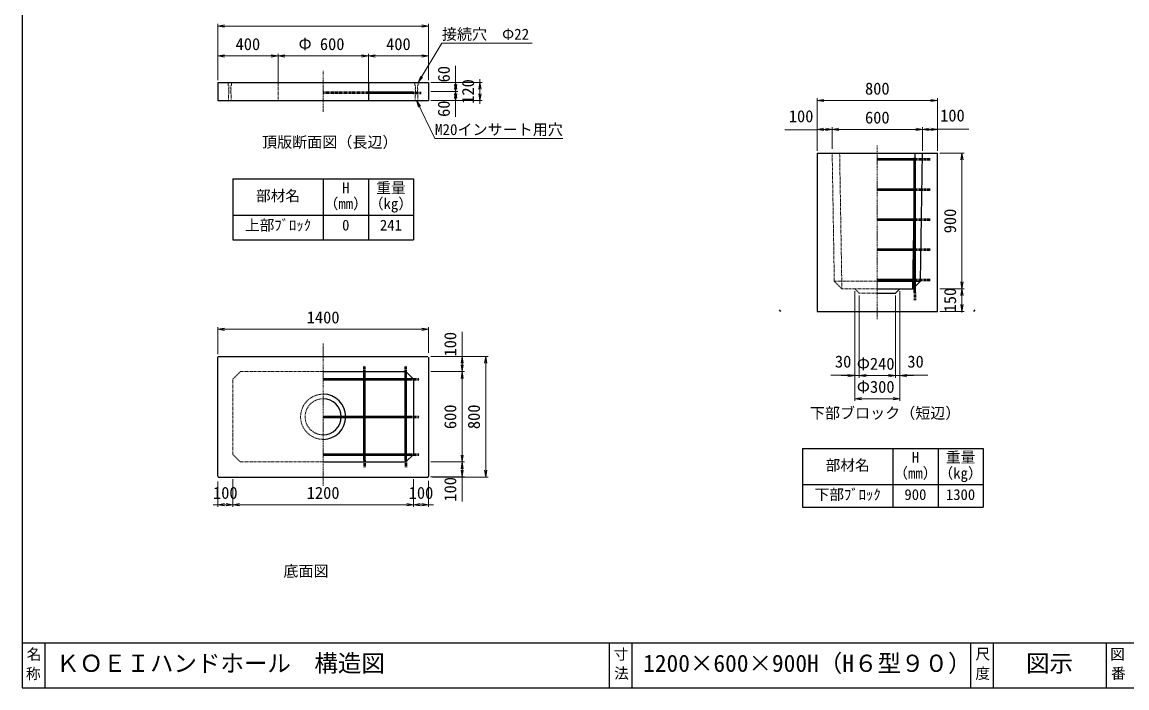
# Model space of a CAD drawing. Units: millimetres, scale not verified. Extents: x -200 to 200, y -138 to 139.
# Drawn here: x -199.6 to 45, y -138.2 to 9.1 of the extents above; entities that cross this region are included whole.
import ezdxf
from ezdxf.enums import TextEntityAlignment as Align

# ---------------------------------------------------------------- set-up
doc = ezdxf.new("R2010")
doc.units = ezdxf.units.MM
doc.linetypes.add('USER1', pattern=[12.95, 6.35, -3.175, 0.25, -3.175])
doc.linetypes.add('USER2', pattern=[4.7625, 3.175, -1.5875])
doc.layers.add('0-0', color=7, linetype='Continuous')
for name, color, linetype, lineweight in [('0-1_dims', 2, 'Continuous', 13), ('0-2_pen3実線', 7, 'Continuous', 25), ('0-3_pen4実線', 6, 'Continuous', 25), ('0-4_pen1一点', 4, 'USER1', 13), ('0-5_pen2破線', 3, 'USER2', 18), ('0-6_鉄筋１', 7, 'Continuous', 50), ('0-7_2', 7, 'USER2', 50)]:
    doc.layers.add(name, color=color, linetype=linetype, lineweight=lineweight)
doc.styles.add('ＭＳ ゴシック', font='')
doc.styles.get('ＭＳ ゴシック').set_extended_font_data('MS Gothic')

# ---------------------------------------------------------------- blocks, each defined once
blk = doc.blocks.new('部分図 1')
at = {"layer": '0-1_dims'}
for p, q in [((1600, 4350), (1600, 4709)), ((3000, 4335), (3000, 4709)), ((1600, 4694), (3000, 4694)), ((1600, 4335), (1600, 4510.5)), ((1600, 4495.5), (2000, 4495.5)), ((2000, 4320), (2000, 4510.5)), ((2000, 4320), (2000, 4510.5)), ((2000, 4495.5), (2600, 4495.5)), ((2600, 4320), (2600, 4510.5)), ((2600, 4320), (2600, 4510.5)), ((2600, 4495.5), (3000, 4495.5)), ((3000, 4335), (3000, 4510.5)), ((3180, 4320), (3180, 4429.09)), ((3341, 4320), (3341, 4341.82)), ((3015, 4320), (3195, 4320)), ((3015, 4260), (3195, 4260)), ((3030, 4320), (3356, 4320)), ((3030, 4260), (3195, 4260)), ((3180, 4320), (3180, 4260)), ((3341, 4320), (3341, 4200)), ((3015, 4200), (3195, 4200)), ((3030, 4200), (3356, 4200)), ((3341, 4200), (3341, 4178.18)), ((5581, 3880), (5581, 4215)), ((5581, 4200), (6381, 4200)), ((6381, 3880), (6381, 4215)), ((5581, 3865), (5581, 4022.91)), ((5681, 4007.91), (5581, 4007.91)), ((5681, 3879.96), (5681, 4022.91)), ((5681, 3894.96), (5681, 4022.91)), ((6281, 4007.91), (5681, 4007.91)), ((6281, 3865), (6281, 4022.91)), ((6281, 3865), (6281, 4022.91)), ((6381, 4007.91), (6281, 4007.91)), ((6381, 3865), (6381, 4022.91)), ((6396, 3850), (6558, 3850)), ((6543, 3850), (6543, 2950)), ((6396, 2950), (6558, 2950)), ((6396, 2950), (6558, 2950)), ((6543, 2950), (6543, 2956.82)), ((6543, 2950), (6543, 2800)), ((5831, 2935), (5831, 2358)), ((5831, 2935), (5831, 2204.93)), ((5860.93, 2904.93), (5860.93, 2358)), ((5860.93, 2889.93), (5860.93, 2358)), ((6100.93, 2904.93), (6100.93, 2358)), ((6100.93, 2889.93), (6100.93, 2358)), ((6131, 2935), (6131, 2204.93)), ((6131, 2935), (6131, 2358)), ((6396, 2800), (6558, 2800)), ((6543, 2800), (6543, 2793.18)), ((1600, 2515), (1600, 2696)), ((1600, 2681), (3000, 2681)), ((3000, 2525), (3000, 2696)), ((3015, 2500), (3238, 2500)), ((3015, 2500), (3395, 2500)), ((3380, 1700), (3380, 2500)), ((3015, 2400), (3238, 2400)), ((3015, 2400), (3238, 2400)), ((3223, 1800), (3223, 2400)), ((5831, 2373), (5741, 2373)), ((5831, 2373), (5860.93, 2373)), ((5860.93, 2373), (5844.57, 2373)), ((5860.93, 2373), (6100.93, 2373)), ((5860.93, 2373), (5950.93, 2373)), ((6100.93, 2373), (6010.93, 2373)), ((6100.93, 2373), (6117.3, 2373)), ((6100.93, 2373), (6131, 2373)), ((6131, 2373), (6221, 2373)), ((5831, 2219.93), (6131, 2219.93)), ((3015, 1800), (3238, 1800)), ((3015, 1800), (3238, 1800)), ((3223, 1700.38), (3223, 1800)), ((3011.91, 1700.38), (3238, 1700.38)), ((3026.91, 1700), (3395, 1700)), ((3223, 1700.38), (3223, 1536.74)), ((1600, 1670), (1600, 1501)), ((1700, 1685), (1700, 1501)), ((1700, 1685), (1700, 1501)), ((2900, 1685), (2900, 1501)), ((2900, 1685), (2900, 1501)), ((3000, 1675.55), (3000, 1501)), ((1600, 1516), (1568.18, 1516)), ((1600, 1516), (1700, 1516)), ((1700, 1516), (1731.82, 1516)), ((1700, 1516), (2900, 1516)), ((2900, 1516), (2868.18, 1516)), ((2900, 1516), (3000, 1516)), ((3000, 1516), (3031.82, 1516))]:
    blk.add_line(p, q, dxfattribs=at)
for points in [[(1645, 4701.5), (1600, 4694), (1645, 4686.5)], [(2955, 4686.5), (3000, 4694), (2955, 4701.5)], [(1645, 4503), (1600, 4495.5), (1645, 4488)], [(1955, 4488), (2000, 4495.5), (1955, 4503)], [(2045, 4503), (2000, 4495.5), (2045, 4488)], [(2555, 4488), (2600, 4495.5), (2555, 4503)], [(2645, 4503), (2600, 4495.5), (2645, 4488)], [(2955, 4488), (3000, 4495.5), (2955, 4503)], [(3187.5, 4275), (3180, 4320), (3172.5, 4275)], [(3172.5, 4305), (3180, 4260), (3187.5, 4305)], [(3187.5, 4215), (3180, 4260), (3172.5, 4215)], [(3180, 4260), (3180, 4200), (3180, 4090.91)], [(3348.5, 4275), (3341, 4320), (3333.5, 4275)], [(3172.5, 4245), (3180, 4200), (3187.5, 4245)], [(3333.5, 4245), (3341, 4200), (3348.5, 4245)], [(5626, 4207.5), (5581, 4200), (5626, 4192.5)], [(6336, 4192.5), (6381, 4200), (6336, 4207.5)], [(5631, 4007.91), (5584.09, 4004.18), (5365.91, 4004.18)], [(5626, 4015.41), (5581, 4007.91), (5626, 4000.41)], [(5636, 4000.41), (5681, 4007.91), (5636, 4015.41)], [(5726, 4015.41), (5681, 4007.91), (5726, 4000.41)], [(6236, 4000.41), (6281, 4007.91), (6236, 4015.41)], [(6326, 4015.41), (6281, 4007.91), (6326, 4000.41)], [(6331, 4007.91), (6370.91, 4009.18), (6589.09, 4009.18)], [(6336, 4000.41), (6381, 4007.91), (6336, 4015.41)], [(6550.5, 3805), (6543, 3850), (6535.5, 3805)], [(6535.5, 2995), (6543, 2950), (6550.5, 2995)], [(6550.5, 2905), (6543, 2950), (6535.5, 2905)], [(6535.5, 2845), (6543, 2800), (6550.5, 2845)], [(1645, 2688.5), (1600, 2681), (1645, 2673.5)], [(2955, 2673.5), (3000, 2681), (2955, 2688.5)], [(3223, 2400), (3223, 2500), (3223, 2663.64)], [(3230.5, 2455), (3223, 2500), (3215.5, 2455)], [(3387.5, 2455), (3380, 2500), (3372.5, 2455)], [(3215.5, 2445), (3223, 2400), (3230.5, 2445)], [(3230.5, 2355), (3223, 2400), (3215.5, 2355)], [(5845.97, 2373), (5835.82, 2375.18), (5672.18, 2375.18)], [(5786, 2365.5), (5831, 2373), (5786, 2380.5)], [(5905.93, 2380.5), (5860.93, 2373), (5905.93, 2365.5)], [(5905.93, 2380.5), (5860.93, 2373), (5905.93, 2365.5)], [(6055.93, 2365.5), (6100.93, 2373), (6055.93, 2380.5)], [(6055.93, 2365.5), (6100.93, 2373), (6055.93, 2380.5)], [(6115.97, 2373), (6153.18, 2375.18), (6316.82, 2375.18)], [(6176, 2380.5), (6131, 2373), (6176, 2365.5)], [(5876, 2227.43), (5831, 2219.93), (5876, 2212.43)], [(6086, 2212.43), (6131, 2219.93), (6086, 2227.43)], [(3215.5, 1845), (3223, 1800), (3230.5, 1845)], [(3230.5, 1755), (3223, 1800), (3215.5, 1755)], [(3215.5, 1745.38), (3223, 1700.38), (3230.5, 1745.38)], [(3372.5, 1745), (3380, 1700), (3387.5, 1745)], [(1645, 1523.5), (1600, 1516), (1645, 1508.5)], [(1655, 1508.5), (1700, 1516), (1655, 1523.5)], [(1745, 1523.5), (1700, 1516), (1745, 1508.5)], [(2855, 1508.5), (2900, 1516), (2855, 1523.5)], [(2945, 1523.5), (2900, 1516), (2945, 1508.5)], [(2955, 1508.5), (3000, 1516), (2955, 1523.5)]]:
    blk.add_lwpolyline(points, dxfattribs=at)
at = {"layer": '0-2_pen3実線'}
for p, q in [((1600, 4320), (3000, 4320)), ((1600, 4320), (1600, 4200)), ((2600, 4320), (2600, 4200)), ((3000, 4320), (3000, 4200)), ((1600, 4200), (3000, 4200)), ((5581, 3850), (6381, 3850)), ((5581, 3850), (5581, 2800)), ((6216.42, 2950), (6231.41, 3849.75)), ((6266.83, 2999.57), (6281, 3850)), ((6381, 2800), (6381, 3850)), ((2300, 3679), (2300, 3274)), ((2600, 3679), (2600, 3274)), ((1700, 3439), (2900, 3439)), ((5981, 3000), (6266.83, 3000)), ((5981, 2950), (6216.42, 2950)), ((6131, 2950), (6101, 2920)), ((6266.83, 2999.57), (6216.42, 2950)), ((5981, 2919.93), (6100.93, 2919.93)), ((5341, 2800), (5331, 2810)), ((5581, 2800), (6381, 2800)), ((6621, 2800), (6631, 2810)), ((1605, 2500), (2995, 2500)), ((1600, 1705), (1600, 2495)), ((3000, 2495), (3000, 1705)), ((2300, 2400), (2850, 2400)), ((2850, 2400), (2900, 2350)), ((2900, 2350), (2900, 1850)), ((2850, 1800), (2900, 1850)), ((6084, 1890), (6084, 1500)), ((6384, 1890), (6384, 1500)), ((2300, 1800), (2850, 1800)), ((1605, 1700), (2995, 1700)), ((5484, 1650), (6684, 1650)), ((450, 600), (450, 300)), ((4350, 600), (4350, 300)), ((6750, 600), (6750, 300))]:
    blk.add_line(p, q, dxfattribs=at)
at = {"layer": '0-2_pen3実線', "lineweight": 13}
for points in [[(2931, 4320), (3088, 4581), (3688.5, 4581)], [(2947.77, 4362.43), (2931, 4320), (2960.62, 4354.7)], [(2946.37, 4162.51), (2920, 4199.73), (2932.88, 4155.96)], [(2920, 4199.73), (3042, 3948), (3892.5, 3948)]]:
    blk.add_lwpolyline(points, dxfattribs=at)
at = {"layer": '0-2_pen3実線'}
for centre, radius, start, end in [((1605, 2495), 5, 90, 180), ((2300, 2100), 150, 270, 90), ((2300, 2100), 120, 0, 90), ((2300, 2100), 120, 270, 0), ((1605, 1705), 5, 180, 270), ((2995, 1705), 5, 270, 0)]:
    blk.add_arc(centre, radius, start, end, dxfattribs=at)
at = {"layer": '0-3_pen4実線'}
for p, q in [((1700, 3679), (2900, 3679)), ((1700, 3679), (1700, 3274)), ((2900, 3679), (2900, 3274)), ((1700, 3274), (2900, 3274)), ((5484, 1890), (6684, 1890)), ((5484, 1890), (5484, 1500)), ((6684, 1890), (6684, 1500)), ((5484, 1500), (6684, 1500)), ((300, 600), (12300, 600)), ((4200, 600), (4200, 300)), ((6600, 600), (6600, 300)), ((7500, 600), (7500, 300))]:
    blk.add_line(p, q, dxfattribs=at)
blk.add_lwpolyline([(300, 300), (12300, 300), (12300, 8610), (300, 8610)], close=True, dxfattribs=at)
at = {"layer": '0-4_pen1一点'}
for p, q in [((2300, 4125), (2300, 4397.11)), ((5981, 3900), (5981, 2745)), ((2300, 2587), (2300, 1641))]:
    blk.add_line(p, q, dxfattribs=at)
at = {"layer": '0-5_pen2破線'}
for p, q in [((1669, 4320), (1669, 4300)), ((1669, 4275), (1674, 4275)), ((1674, 4300), (1671, 4200)), ((1686, 4300), (1689, 4200)), ((1691, 4275), (1686, 4275)), ((1691, 4320), (1691, 4300)), ((2000, 4320), (2000, 4200)), ((2909, 4320), (2909, 4300)), ((2909, 4275), (2914, 4275)), ((2914, 4300), (2911, 4200)), ((2926, 4300), (2929, 4200)), ((2931, 4275), (2926, 4275)), ((2931, 4320), (2931, 4300)), ((5695.17, 2999.57), (5681, 3850)), ((5745.58, 2950), (5730.59, 3849.75)), ((5695.17, 3000), (5981, 3000)), ((5695.17, 2999.57), (5745.58, 2950)), ((5745.58, 2950), (5981, 2950)), ((5831, 2950), (5861, 2920)), ((5860.93, 2919.93), (5981, 2919.93)), ((1750, 2400), (1700, 2350)), ((1700, 2350), (1700, 1850)), ((1750, 2400), (2300, 2400)), ((1700, 1850), (1750, 1800)), ((1750, 1800), (2300, 1800))]:
    blk.add_line(p, q, dxfattribs=at)
for radius in [150, 120]:
    blk.add_arc((2300, 2100), radius, 90, 270, dxfattribs=at)
at = {"layer": '0-6_鉄筋１'}
for p, q in [((2900, 4250), (2600, 4250)), ((6231, 2925), (6231, 3820)), ((5731, 3810), (5731.25, 3810)), ((5981, 3810), (6231, 3810)), ((5981, 3610), (6231, 3610)), ((5981, 3410), (6231, 3410)), ((5981, 3210), (6231, 3210)), ((5981, 3010), (6231, 3010)), ((2300, 2350), (2888.5, 2350)), ((2575, 1811.5), (2575, 2388.5)), ((2850, 1811.5), (2850, 2388.5)), ((2300, 2100), (2888.5, 2100)), ((2300, 1850), (2888.5, 1850))]:
    blk.add_line(p, q, dxfattribs=at)
at = {"layer": '0-7_2'}
for p, q in [((2600, 4250), (2300, 4250)), ((2900, 4250), (2950, 4250)), ((6231, 3810), (6331, 3810)), ((6231, 3610), (6331, 3610)), ((6231, 3410), (6331, 3410)), ((6231, 3210), (6331, 3210)), ((6231, 3010), (6331, 3010)), ((6231, 2925), (6231, 2875)), ((2575, 2388.5), (2575, 2438.5)), ((2850, 2388.5), (2850, 2438.5)), ((2888.5, 2350), (2938.5, 2350)), ((2888.5, 2100), (2938.5, 2100)), ((2888.5, 1850), (2938.5, 1850)), ((2575, 1811.5), (2575, 1761.5)), ((2850, 1811.5), (2850, 1761.5))]:
    blk.add_line(p, q, dxfattribs=at)
at = {"layer": '0-1_dims', "color": 7, "style": 'ＭＳ ゴシック'}
for s, height, p in [('400', 79.98, (1718.18, 4510.5)), ('Φ 600', 79.98, (2136.36, 4510.5)), ('400', 79.98, (2718.18, 4510.5)), ('800', 79.98, (5899.18, 4215)), ('100', 79.98, (5393.18, 4031.45)), ('600', 79.98, (5899.18, 4022.91)), ('100', 79.98, (6398.18, 4036.45)), ('頂版断面図（長辺）', 73.31, (1894, 3865)), ('1400', 79.98, (2190.91, 2696)), ('30', 79.98, (5699.45, 2402.45)), ('30', 79.98, (6180.45, 2402.45)), ('Φ240', 79.98, (5844.57, 2388)), ('Φ300', 79.98, (5844.64, 2234.93)), ('100', 79.98, (1568.18, 1531)), ('1200', 79.98, (2190.91, 1531)), ('100', 79.98, (2868.18, 1531)), ('底面図', 73.31, (2036, 1017))]:
    blk.add_text(s, height=height, dxfattribs=at).set_placement(p, align=Align.BOTTOM_LEFT)
for s, p in [('60', (3165, 4320)), ('120', (3326, 4178.18)), ('60', (3165, 4090.91)), ('900', (6528, 3318.18)), ('150', (6528, 2793.18)), ('100', (3208, 2500)), ('600', (3208, 2018.18)), ('800', (3365, 2018.18)), ('100', (3208, 1536.74))]:
    blk.add_text(s, height=79.98, rotation=90, dxfattribs=at).set_placement(p, align=Align.BOTTOM_LEFT)
at = {"layer": '0-2_pen3実線', "style": 'ＭＳ ゴシック'}
for s, height, p in [('接続穴\u3000Φ22', 73.31, (3088.5, 4581.5)), ('M20インサート用穴', 73.31, (3042.5, 3948.5)), ('部材名', 71.47, (1853.77, 3510.26)), ('H', 71.47, (2425.63, 3562.75)), ('重量', 71.47, (2652.52, 3562.76)), ('（mm）', 71.49, (2303.73, 3457.74)), ('（kg）', 71.49, (2603.73, 3457.74)), ('上部ﾌﾞﾛｯｸ', 71.48, (1780.64, 3315.25)), ('0', 71.46, (2425.63, 3315.27)), ('241', 71.45, (2676.9, 3315.27)), ('H', 71.47, (6209.63, 1773.75)), ('重量', 71.47, (6436.52, 1773.76)), ('部材名', 71.47, (5637.77, 1721.26)), ('（mm）', 71.49, (6087.73, 1668.74)), ('（kg）', 71.49, (6387.73, 1668.74)), ('下部ﾌﾞﾛｯｸ', 71.48, (5564.64, 1526.25)), ('900', 71.47, (6160.89, 1526.26)), ('1300', 71.47, (6436.51, 1526.26)), ('名', 71.47, (330.86, 466.05)), ('ＫＯＥＩハンドホール\u3000構造図', 114.4, (525, 372)), ('寸', 71.38, (4229.1, 466.63)), ('1200×600×900H（H６型９０）', 114.4, (4425, 372.01)), ('尺', 71.42, (6633.3, 467.75)), ('図示', 114.3, (6969.04, 372.02)), ('図', 71.42, (7527.6, 467)), ('称', 71.43, (325.72, 337.31)), ('法', 71.44, (4232.55, 339.37)), ('度', 71.44, (6632.55, 339)), ('番', 71.42, (7533.3, 339.75))]:
    blk.add_text(s, height=height, dxfattribs=at).set_placement(p, align=Align.BOTTOM_LEFT)
at = {"layer": '0-6_鉄筋１', "style": 'ＭＳ ゴシック'}
blk.add_text('下部ブロック（短辺）', height=73.31, dxfattribs=at).set_placement((5533, 2066), align=Align.BOTTOM_LEFT)

msp = doc.modelspace()

# ---------------------------------------------------------------- block references
at = {"layer": '0-0', "xscale": 0.03333333, "yscale": 0.03333333}
msp.add_blockref('部分図 1', (-209.6, -148.2), dxfattribs=at)

doc.saveas('drawing.dxf')
